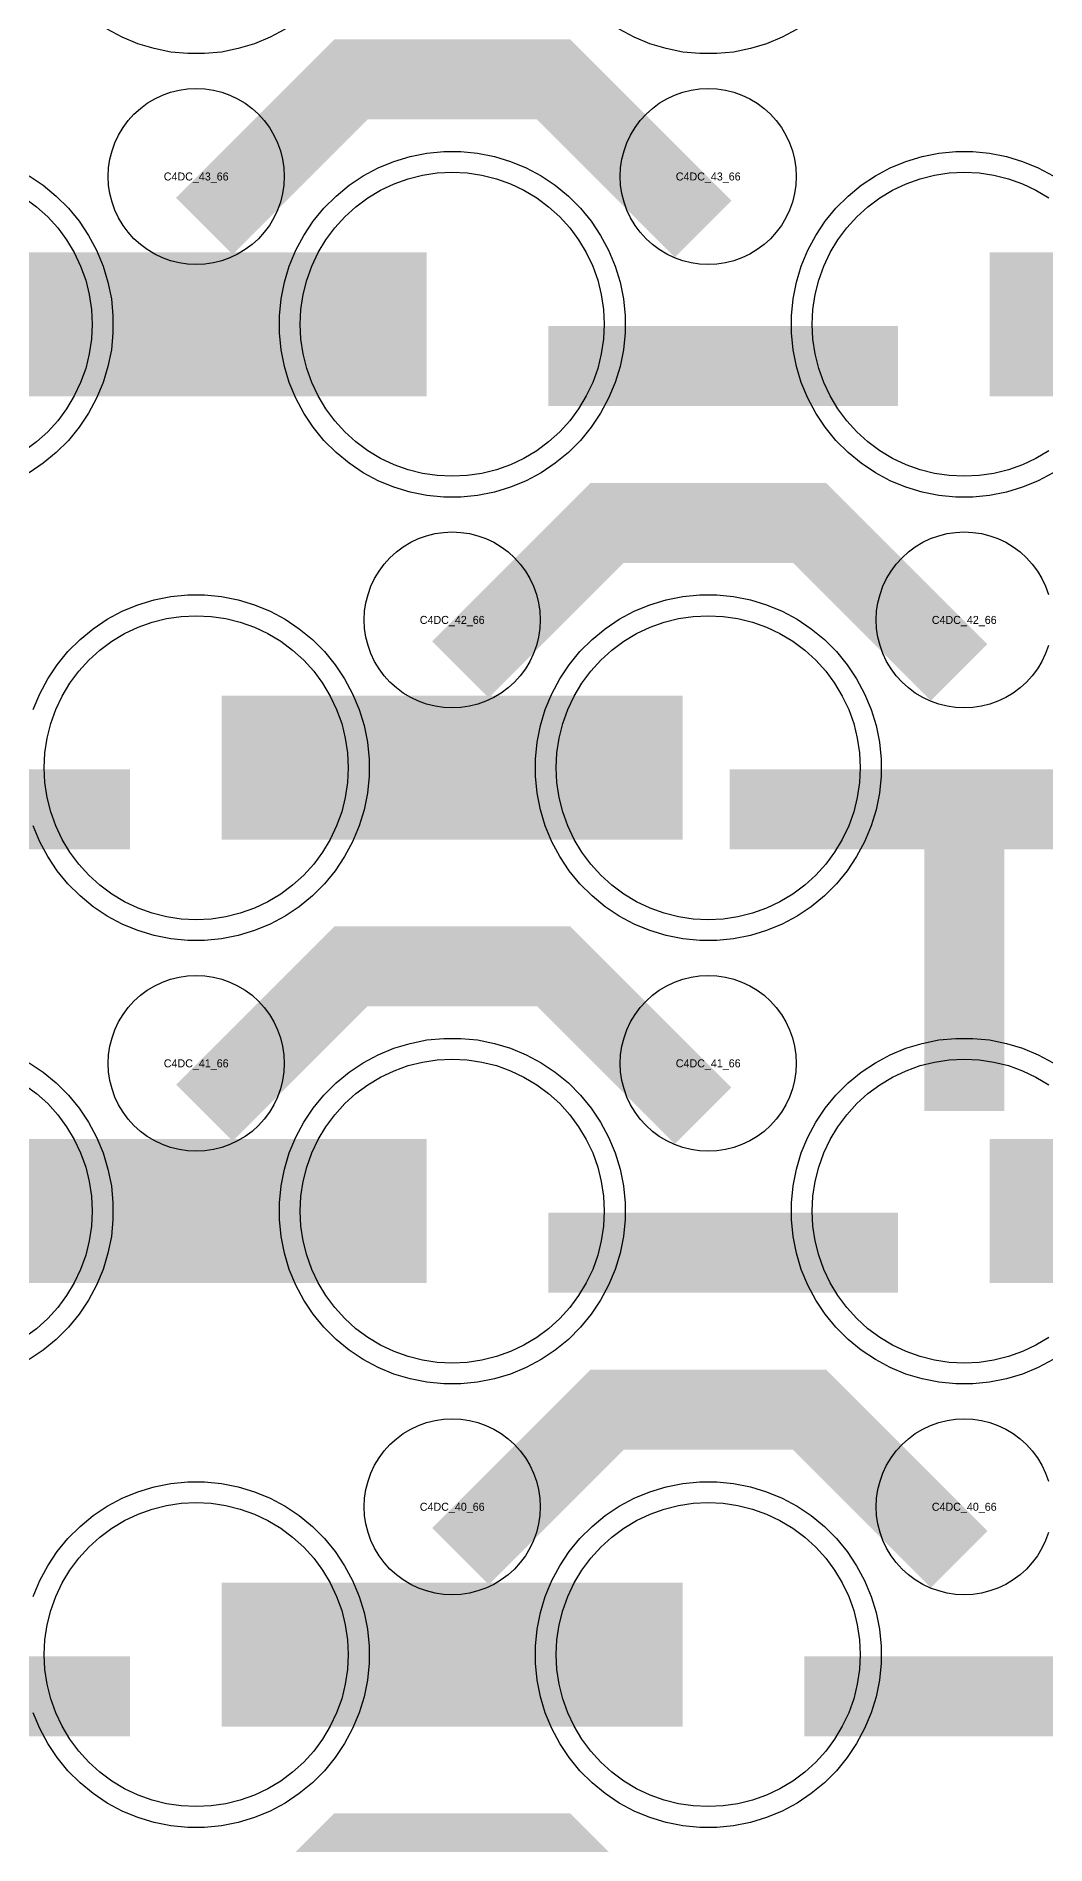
# Model space of a CAD drawing. Extents: x -11880 to 11880, y -14992 to 14992.
# Drawn here: x 9070 to 9386, y -9356 to -8791 of the extents above; entities that cross this region are included whole.
import ezdxf
from ezdxf.enums import TextEntityAlignment as Align

# ---------------------------------------------------------------- set-up
doc = ezdxf.new("R2010")
doc.units = 0
doc.header["$MEASUREMENT"] = 0
for name, color, linetype in [('GDS_775_DT_237', 138, 'CONTINUOUS'), ('RDL1_FS', 34, 'CONTINUOUS'), ('RDL_BS', 160, 'CONTINUOUS')]:
    doc.layers.add(name, color=color, linetype=linetype)

msp = doc.modelspace()

# ---------------------------------------------------------------- linework, layer by layer
at = {"layer": 'RDL1_FS'}
for points in [[(9200, -8928.819), (9195.343, -8928.59), (9190.732, -8927.906), (9186.209, -8926.774), (9181.819, -8925.202), (9177.605, -8923.21), (9173.605, -8920.812), (9169.86, -8918.034), (9166.406, -8914.904), (9163.276, -8911.45), (9160.498, -8907.705), (9158.1, -8903.705), (9156.108, -8899.491), (9154.536, -8895.101), (9153.404, -8890.578), (9152.72, -8885.967), (9152.491, -8881.31), (9152.72, -8876.653), (9153.404, -8872.042), (9154.536, -8867.519), (9156.108, -8863.129), (9158.1, -8858.915), (9160.498, -8854.915), (9163.276, -8851.17), (9166.406, -8847.716), (9169.86, -8844.586), (9173.605, -8841.808), (9177.605, -8839.41), (9181.819, -8837.418), (9186.209, -8835.846), (9190.732, -8834.714), (9195.343, -8834.03), (9200, -8833.801), (9204.657, -8834.03), (9209.268, -8834.714), (9213.791, -8835.846), (9218.181, -8837.418), (9222.395, -8839.41), (9226.395, -8841.808), (9230.14, -8844.586), (9233.594, -8847.716), (9236.724, -8851.17), (9239.502, -8854.915), (9241.9, -8858.915), (9243.892, -8863.129), (9245.464, -8867.519), (9246.596, -8872.042), (9247.28, -8876.653), (9247.509, -8881.31), (9247.28, -8885.967), (9246.596, -8890.578), (9245.464, -8895.101), (9243.892, -8899.491), (9241.9, -8903.705), (9239.502, -8907.705), (9236.724, -8911.45), (9233.594, -8914.904), (9230.14, -8918.034), (9226.395, -8920.812), (9222.395, -8923.21), (9218.181, -8925.202), (9213.791, -8926.774), (9209.268, -8927.906), (9204.657, -8928.59)], [(9120, -9344.509), (9115.343, -9344.28), (9110.732, -9343.596), (9106.209, -9342.464), (9101.819, -9340.892), (9097.605, -9338.9), (9093.605, -9336.502), (9089.86, -9333.724), (9086.406, -9330.594), (9083.276, -9327.14), (9080.498, -9323.395), (9078.1, -9319.395), (9076.108, -9315.181), (9074.536, -9310.791), (9073.404, -9306.268), (9072.72, -9301.657), (9072.491, -9297), (9072.72, -9292.343), (9073.404, -9287.732), (9074.536, -9283.209), (9076.108, -9278.819), (9078.1, -9274.605), (9080.498, -9270.605), (9083.276, -9266.86), (9086.406, -9263.406), (9089.86, -9260.276), (9093.605, -9257.498), (9097.605, -9255.1), (9101.819, -9253.108), (9106.209, -9251.536), (9110.732, -9250.404), (9115.343, -9249.72), (9120, -9249.491), (9124.657, -9249.72), (9129.268, -9250.404), (9133.791, -9251.536), (9138.181, -9253.108), (9142.395, -9255.1), (9146.395, -9257.498), (9150.14, -9260.276), (9153.594, -9263.406), (9156.724, -9266.86), (9159.502, -9270.605), (9161.9, -9274.605), (9163.892, -9278.819), (9165.464, -9283.209), (9166.596, -9287.732), (9167.28, -9292.343), (9167.509, -9297), (9167.28, -9301.657), (9166.596, -9306.268), (9165.464, -9310.791), (9163.892, -9315.181), (9161.9, -9319.395), (9159.502, -9323.395), (9156.724, -9327.14), (9153.594, -9330.594), (9150.14, -9333.724), (9146.395, -9336.502), (9142.395, -9338.9), (9138.181, -9340.892), (9133.791, -9342.464), (9129.268, -9343.596), (9124.657, -9344.28)], [(9280, -9344.509), (9275.343, -9344.28), (9270.732, -9343.596), (9266.209, -9342.464), (9261.819, -9340.892), (9257.605, -9338.9), (9253.605, -9336.502), (9249.86, -9333.724), (9246.406, -9330.594), (9243.276, -9327.14), (9240.498, -9323.395), (9238.1, -9319.395), (9236.108, -9315.181), (9234.536, -9310.791), (9233.404, -9306.268), (9232.72, -9301.657), (9232.491, -9297), (9232.72, -9292.343), (9233.404, -9287.732), (9234.536, -9283.209), (9236.108, -9278.819), (9238.1, -9274.605), (9240.498, -9270.605), (9243.276, -9266.86), (9246.406, -9263.406), (9249.86, -9260.276), (9253.605, -9257.498), (9257.605, -9255.1), (9261.819, -9253.108), (9266.209, -9251.536), (9270.732, -9250.404), (9275.343, -9249.72), (9280, -9249.491), (9284.657, -9249.72), (9289.268, -9250.404), (9293.791, -9251.536), (9298.181, -9253.108), (9302.395, -9255.1), (9306.395, -9257.498), (9310.14, -9260.276), (9313.594, -9263.406), (9316.724, -9266.86), (9319.502, -9270.605), (9321.9, -9274.605), (9323.892, -9278.819), (9325.464, -9283.209), (9326.596, -9287.732), (9327.28, -9292.343), (9327.509, -9297), (9327.28, -9301.657), (9326.596, -9306.268), (9325.464, -9310.791), (9323.892, -9315.181), (9321.9, -9319.395), (9319.502, -9323.395), (9316.724, -9327.14), (9313.594, -9330.594), (9310.14, -9333.724), (9306.395, -9336.502), (9302.395, -9338.9), (9298.181, -9340.892), (9293.791, -9342.464), (9289.268, -9343.596), (9284.657, -9344.28)]]:
    msp.add_lwpolyline(points, close=True, dxfattribs=at)
for points in [[(9386.395, -8920.812), (9382.395, -8923.21), (9378.181, -8925.202), (9373.791, -8926.774), (9369.268, -8927.906), (9364.657, -8928.59), (9360, -8928.819), (9355.343, -8928.59), (9350.732, -8927.906), (9346.209, -8926.774), (9341.819, -8925.202), (9337.605, -8923.21), (9333.605, -8920.812), (9329.86, -8918.034), (9326.406, -8914.904), (9323.276, -8911.45), (9320.498, -8907.705), (9318.1, -8903.705), (9316.108, -8899.491), (9314.536, -8895.101), (9313.404, -8890.578), (9312.72, -8885.967), (9312.491, -8881.31), (9312.72, -8876.653), (9313.404, -8872.042), (9314.536, -8867.519), (9316.108, -8863.129), (9318.1, -8858.915), (9320.498, -8854.915), (9323.276, -8851.17), (9326.406, -8847.716), (9329.86, -8844.586), (9333.605, -8841.808), (9337.605, -8839.41), (9341.819, -8837.418), (9346.209, -8835.846), (9350.732, -8834.714), (9355.343, -8834.03), (9360, -8833.801), (9364.657, -8834.03), (9369.268, -8834.714), (9373.791, -8835.846), (9378.181, -8837.418), (9382.395, -8839.41), (9386.395, -8841.808)], [(9066.395, -8841.808), (9070.14, -8844.586), (9073.594, -8847.716), (9076.724, -8851.17), (9079.502, -8854.915), (9081.9, -8858.915), (9083.892, -8863.129), (9085.464, -8867.519), (9086.596, -8872.042), (9087.28, -8876.653), (9087.509, -8881.31), (9087.28, -8885.967), (9086.596, -8890.578), (9085.464, -8895.101), (9083.892, -8899.491), (9081.9, -8903.705), (9079.502, -8907.705), (9076.724, -8911.45), (9073.594, -8914.904), (9070.14, -8918.034), (9066.395, -8920.812)]]:
    msp.add_lwpolyline(points, dxfattribs=at)
for points in [[(9048.002, -8881.31, 45, 45, 0), (9120.002, -8881.31, 45, 45, 0)], [(9120.002, -8881.31, 45, 45, 0), (9192.002, -8881.31, 45, 45, 0)], [(9368.002, -8881.31, 45, 45, 0), (9440.002, -8881.31, 45, 45, 0)], [(9128.002, -9297, 45, 45, 0), (9200.002, -9297, 45, 45, 0)], [(9200.002, -9297, 45, 45, 0), (9272.002, -9297, 45, 45, 0)]]:
    msp.add_lwpolyline(points, format="xyseb", dxfattribs=at)
at = {"layer": 'RDL1_FS', "color": 241, "true_color": 0xf7abae}
for points in [[(9120, -9067.384), (9115.343, -9067.155), (9110.732, -9066.471), (9106.209, -9065.339), (9101.819, -9063.767), (9097.605, -9061.775), (9093.605, -9059.377), (9089.86, -9056.599), (9086.406, -9053.469), (9083.276, -9050.015), (9080.498, -9046.27), (9078.1, -9042.27), (9076.108, -9038.056), (9074.536, -9033.666), (9073.404, -9029.143), (9072.72, -9024.532), (9072.491, -9019.875), (9072.72, -9015.218), (9073.404, -9010.607), (9074.536, -9006.084), (9076.108, -9001.694), (9078.1, -8997.48), (9080.498, -8993.48), (9083.276, -8989.735), (9086.406, -8986.281), (9089.86, -8983.151), (9093.605, -8980.373), (9097.605, -8977.975), (9101.819, -8975.983), (9106.209, -8974.411), (9110.732, -8973.279), (9115.343, -8972.595), (9120, -8972.366), (9124.657, -8972.595), (9129.268, -8973.279), (9133.791, -8974.411), (9138.181, -8975.983), (9142.395, -8977.975), (9146.395, -8980.373), (9150.14, -8983.151), (9153.594, -8986.281), (9156.724, -8989.735), (9159.502, -8993.48), (9161.9, -8997.48), (9163.892, -9001.694), (9165.464, -9006.084), (9166.596, -9010.607), (9167.28, -9015.218), (9167.509, -9019.875), (9167.28, -9024.532), (9166.596, -9029.143), (9165.464, -9033.666), (9163.892, -9038.056), (9161.9, -9042.27), (9159.502, -9046.27), (9156.724, -9050.015), (9153.594, -9053.469), (9150.14, -9056.599), (9146.395, -9059.377), (9142.395, -9061.775), (9138.181, -9063.767), (9133.791, -9065.339), (9129.268, -9066.471), (9124.657, -9067.155)], [(9280, -9067.384), (9275.343, -9067.155), (9270.732, -9066.471), (9266.209, -9065.339), (9261.819, -9063.767), (9257.605, -9061.775), (9253.605, -9059.377), (9249.86, -9056.599), (9246.406, -9053.469), (9243.276, -9050.015), (9240.498, -9046.27), (9238.1, -9042.27), (9236.108, -9038.056), (9234.536, -9033.666), (9233.404, -9029.143), (9232.72, -9024.532), (9232.491, -9019.875), (9232.72, -9015.218), (9233.404, -9010.607), (9234.536, -9006.084), (9236.108, -9001.694), (9238.1, -8997.48), (9240.498, -8993.48), (9243.276, -8989.735), (9246.406, -8986.281), (9249.86, -8983.151), (9253.605, -8980.373), (9257.605, -8977.975), (9261.819, -8975.983), (9266.209, -8974.411), (9270.732, -8973.279), (9275.343, -8972.595), (9280, -8972.366), (9284.657, -8972.595), (9289.268, -8973.279), (9293.791, -8974.411), (9298.181, -8975.983), (9302.395, -8977.975), (9306.395, -8980.373), (9310.14, -8983.151), (9313.594, -8986.281), (9316.724, -8989.735), (9319.502, -8993.48), (9321.9, -8997.48), (9323.892, -9001.694), (9325.464, -9006.084), (9326.596, -9010.607), (9327.28, -9015.218), (9327.509, -9019.875), (9327.28, -9024.532), (9326.596, -9029.143), (9325.464, -9033.666), (9323.892, -9038.056), (9321.9, -9042.27), (9319.502, -9046.27), (9316.724, -9050.015), (9313.594, -9053.469), (9310.14, -9056.599), (9306.395, -9059.377), (9302.395, -9061.775), (9298.181, -9063.767), (9293.791, -9065.339), (9289.268, -9066.471), (9284.657, -9067.155)], [(9200, -9205.944), (9195.343, -9205.715), (9190.732, -9205.031), (9186.209, -9203.899), (9181.819, -9202.327), (9177.605, -9200.335), (9173.605, -9197.937), (9169.86, -9195.159), (9166.406, -9192.029), (9163.276, -9188.575), (9160.498, -9184.83), (9158.1, -9180.83), (9156.108, -9176.616), (9154.536, -9172.226), (9153.404, -9167.703), (9152.72, -9163.092), (9152.491, -9158.435), (9152.72, -9153.778), (9153.404, -9149.167), (9154.536, -9144.644), (9156.108, -9140.254), (9158.1, -9136.04), (9160.498, -9132.04), (9163.276, -9128.295), (9166.406, -9124.841), (9169.86, -9121.711), (9173.605, -9118.933), (9177.605, -9116.535), (9181.819, -9114.543), (9186.209, -9112.971), (9190.732, -9111.839), (9195.343, -9111.155), (9200, -9110.926), (9204.657, -9111.155), (9209.268, -9111.839), (9213.791, -9112.971), (9218.181, -9114.543), (9222.395, -9116.535), (9226.395, -9118.933), (9230.14, -9121.711), (9233.594, -9124.841), (9236.724, -9128.295), (9239.502, -9132.04), (9241.9, -9136.04), (9243.892, -9140.254), (9245.464, -9144.644), (9246.596, -9149.167), (9247.28, -9153.778), (9247.509, -9158.435), (9247.28, -9163.092), (9246.596, -9167.703), (9245.464, -9172.226), (9243.892, -9176.616), (9241.9, -9180.83), (9239.502, -9184.83), (9236.724, -9188.575), (9233.594, -9192.029), (9230.14, -9195.159), (9226.395, -9197.937), (9222.395, -9200.335), (9218.181, -9202.327), (9213.791, -9203.899), (9209.268, -9205.031), (9204.657, -9205.715)]]:
    msp.add_lwpolyline(points, close=True, dxfattribs=at)
for points in [[(9128.002, -9019.875, 45, 45, 0), (9200.002, -9019.875, 45, 45, 0)], [(9200.002, -9019.875, 45, 45, 0), (9272.002, -9019.875, 45, 45, 0)], [(9048.002, -9158.435, 45, 45, 0), (9120.002, -9158.435, 45, 45, 0)], [(9120.002, -9158.435, 45, 45, 0), (9192.002, -9158.435, 45, 45, 0)], [(9368.002, -9158.435, 45, 45, 0), (9440.002, -9158.435, 45, 45, 0)]]:
    msp.add_lwpolyline(points, format="xyseb", dxfattribs=at)
for points in [[(9386.395, -9197.937), (9382.395, -9200.335), (9378.181, -9202.327), (9373.791, -9203.899), (9369.268, -9205.031), (9364.657, -9205.715), (9360, -9205.944), (9355.343, -9205.715), (9350.732, -9205.031), (9346.209, -9203.899), (9341.819, -9202.327), (9337.605, -9200.335), (9333.605, -9197.937), (9329.86, -9195.159), (9326.406, -9192.029), (9323.276, -9188.575), (9320.498, -9184.83), (9318.1, -9180.83), (9316.108, -9176.616), (9314.536, -9172.226), (9313.404, -9167.703), (9312.72, -9163.092), (9312.491, -9158.435), (9312.72, -9153.778), (9313.404, -9149.167), (9314.536, -9144.644), (9316.108, -9140.254), (9318.1, -9136.04), (9320.498, -9132.04), (9323.276, -9128.295), (9326.406, -9124.841), (9329.86, -9121.711), (9333.605, -9118.933), (9337.605, -9116.535), (9341.819, -9114.543), (9346.209, -9112.971), (9350.732, -9111.839), (9355.343, -9111.155), (9360, -9110.926), (9364.657, -9111.155), (9369.268, -9111.839), (9373.791, -9112.971), (9378.181, -9114.543), (9382.395, -9116.535), (9386.395, -9118.933)], [(9066.395, -9118.933), (9070.14, -9121.711), (9073.594, -9124.841), (9076.724, -9128.295), (9079.502, -9132.04), (9081.9, -9136.04), (9083.892, -9140.254), (9085.464, -9144.644), (9086.596, -9149.167), (9087.28, -9153.778), (9087.509, -9158.435), (9087.28, -9163.092), (9086.596, -9167.703), (9085.464, -9172.226), (9083.892, -9176.616), (9081.9, -9180.83), (9079.502, -9184.83), (9076.724, -9188.575), (9073.594, -9192.029), (9070.14, -9195.159), (9066.395, -9197.937)]]:
    msp.add_lwpolyline(points, dxfattribs=at)
at = {"layer": 'RDL_BS'}
for points in [[(9147.777, -8789.128), (9143.115, -8791.62), (9138.205, -8793.651), (9133.165, -8795.182), (9127.938, -8796.228), (9122.644, -8796.745), (9117.356, -8796.745), (9112.062, -8796.228), (9106.835, -8795.182), (9101.795, -8793.651), (9096.885, -8791.62), (9092.223, -8789.128)], [(9307.777, -8789.128), (9303.115, -8791.62), (9298.205, -8793.651), (9293.165, -8795.182), (9287.938, -8796.228), (9282.644, -8796.745), (9277.356, -8796.745), (9272.062, -8796.228), (9266.835, -8795.182), (9261.795, -8793.651), (9256.885, -8791.62), (9252.223, -8789.128)], [(9387.777, -8927.693), (9383.115, -8930.185), (9378.205, -8932.216), (9373.165, -8933.747), (9367.938, -8934.793), (9362.644, -8935.31), (9357.356, -8935.31), (9352.062, -8934.793), (9346.835, -8933.747), (9341.795, -8932.216), (9336.885, -8930.185), (9332.223, -8927.693), (9327.809, -8924.746), (9323.708, -8921.384), (9319.926, -8917.602), (9316.564, -8913.501), (9313.617, -8909.087), (9311.125, -8904.425), (9309.094, -8899.515), (9307.563, -8894.475), (9306.517, -8889.248), (9306, -8883.954), (9306, -8878.666), (9306.517, -8873.372), (9307.563, -8868.145), (9309.094, -8863.105), (9311.125, -8858.195), (9313.617, -8853.533), (9316.564, -8849.119), (9319.926, -8845.018), (9323.708, -8841.236), (9327.809, -8837.874), (9332.223, -8834.927), (9336.885, -8832.435), (9341.795, -8830.404), (9346.835, -8828.873), (9352.062, -8827.827), (9357.356, -8827.31), (9362.644, -8827.31), (9367.938, -8827.827), (9373.165, -8828.873), (9378.205, -8830.404), (9383.115, -8832.435), (9387.777, -8834.927)], [(9067.777, -8834.927), (9072.191, -8837.874), (9076.292, -8841.236), (9080.074, -8845.018), (9083.436, -8849.119), (9086.383, -8853.533), (9088.875, -8858.195), (9090.906, -8863.105), (9092.437, -8868.145), (9093.483, -8873.372), (9094, -8878.666), (9094, -8883.954), (9093.483, -8889.248), (9092.437, -8894.475), (9090.906, -8899.515), (9088.875, -8904.425), (9086.383, -8909.087), (9083.436, -8913.501), (9080.074, -8917.602), (9076.292, -8921.384), (9072.191, -8924.746), (9067.777, -8927.693)], [(9386.309, -8981.671), (9385.402, -8984.206), (9384.25, -8986.643), (9382.857, -8988.967), (9381.254, -8991.13), (9379.442, -8993.129), (9377.443, -8994.941), (9375.28, -8996.544), (9372.956, -8997.937), (9370.519, -8999.089), (9367.984, -8999.996), (9365.365, -9000.653), (9362.693, -9001.049), (9360, -9001.181), (9357.307, -9001.049), (9354.635, -9000.653), (9352.016, -8999.996), (9349.481, -8999.089), (9347.044, -8997.937), (9344.72, -8996.544), (9342.557, -8994.941), (9340.558, -8993.129), (9338.746, -8991.13), (9337.143, -8988.967), (9335.75, -8986.643), (9334.598, -8984.206), (9333.691, -8981.671), (9333.034, -8979.052), (9332.638, -8976.38), (9332.506, -8973.687), (9332.638, -8970.994), (9333.034, -8968.322), (9333.691, -8965.703), (9334.598, -8963.168), (9335.75, -8960.731), (9337.143, -8958.407), (9338.746, -8956.244), (9340.558, -8954.245), (9342.557, -8952.433), (9344.72, -8950.83), (9347.044, -8949.437), (9349.481, -8948.285), (9352.016, -8947.378), (9354.635, -8946.721), (9357.307, -8946.325), (9360, -8946.193), (9362.693, -8946.325), (9365.365, -8946.721), (9367.984, -8947.378), (9370.519, -8948.285), (9372.956, -8949.437), (9375.28, -8950.83), (9377.443, -8952.433), (9379.442, -8954.245), (9381.254, -8956.244), (9382.857, -8958.407), (9384.25, -8960.731), (9385.402, -8963.168), (9386.309, -8965.703)], [(9386.309, -9258.796), (9385.402, -9261.331), (9384.25, -9263.768), (9382.857, -9266.092), (9381.254, -9268.255), (9379.442, -9270.254), (9377.443, -9272.066), (9375.28, -9273.669), (9372.956, -9275.062), (9370.519, -9276.214), (9367.984, -9277.121), (9365.365, -9277.778), (9362.693, -9278.174), (9360, -9278.306), (9357.307, -9278.174), (9354.635, -9277.778), (9352.016, -9277.121), (9349.481, -9276.214), (9347.044, -9275.062), (9344.72, -9273.669), (9342.557, -9272.066), (9340.558, -9270.254), (9338.746, -9268.255), (9337.143, -9266.092), (9335.75, -9263.768), (9334.598, -9261.331), (9333.691, -9258.796), (9333.034, -9256.177), (9332.638, -9253.505), (9332.506, -9250.812), (9332.638, -9248.119), (9333.034, -9245.447), (9333.691, -9242.828), (9334.598, -9240.293), (9335.75, -9237.856), (9337.143, -9235.532), (9338.746, -9233.369), (9340.558, -9231.37), (9342.557, -9229.558), (9344.72, -9227.955), (9347.044, -9226.562), (9349.481, -9225.41), (9352.016, -9224.503), (9354.635, -9223.846), (9357.307, -9223.45), (9360, -9223.318), (9362.693, -9223.45), (9365.365, -9223.846), (9367.984, -9224.503), (9370.519, -9225.41), (9372.956, -9226.562), (9375.28, -9227.955), (9377.443, -9229.558), (9379.442, -9231.37), (9381.254, -9233.369), (9382.857, -9235.532), (9384.25, -9237.856), (9385.402, -9240.293), (9386.309, -9242.828)], [(9069.094, -9278.795), (9071.125, -9273.885), (9073.617, -9269.223), (9076.564, -9264.809), (9079.926, -9260.708), (9083.708, -9256.926), (9087.809, -9253.564), (9092.223, -9250.617), (9096.885, -9248.125), (9101.795, -9246.094), (9106.835, -9244.563), (9112.062, -9243.517), (9117.356, -9243), (9122.644, -9243), (9127.938, -9243.517), (9133.165, -9244.563), (9138.205, -9246.094), (9143.115, -9248.125), (9147.777, -9250.617), (9152.191, -9253.564), (9156.292, -9256.926), (9160.074, -9260.708), (9163.436, -9264.809), (9166.383, -9269.223), (9168.875, -9273.885), (9170.906, -9278.795), (9172.437, -9283.835), (9173.483, -9289.062), (9174, -9294.356), (9174, -9299.644), (9173.483, -9304.938), (9172.437, -9310.165), (9170.906, -9315.205), (9168.875, -9320.115), (9166.383, -9324.777), (9163.436, -9329.191), (9160.074, -9333.292), (9156.292, -9337.074), (9152.191, -9340.436), (9147.777, -9343.383), (9143.115, -9345.875), (9138.205, -9347.906), (9133.165, -9349.437), (9127.938, -9350.483), (9122.644, -9351), (9117.356, -9351), (9112.062, -9350.483), (9106.835, -9349.437), (9101.795, -9347.906), (9096.885, -9345.875), (9092.223, -9343.383), (9087.809, -9340.436), (9083.708, -9337.074), (9079.926, -9333.292), (9076.564, -9329.191), (9073.617, -9324.777), (9071.125, -9320.115), (9069.094, -9315.205)]]:
    msp.add_lwpolyline(points, dxfattribs=at)
for points in [[(9122.562, -8850.624, 25, 25, 0), (9168.377, -8804.809, 25, 25, 0), (9201.93, -8804.809, 25, 25, 0)], [(9278.401, -8851.523, 25, 25, 0), (9231.687, -8804.809, 25, 25, 0), (9201.929, -8804.809, 25, 25, 0)], [(9230.016, -8894.323, 25, 25, 0), (9339.281, -8894.323, 25, 25, 0)], [(9202.562, -8989.189, 25, 25, 0), (9248.377, -8943.374, 25, 25, 0), (9281.93, -8943.374, 25, 25, 0)], [(9358.401, -8990.088, 25, 25, 0), (9311.687, -8943.374, 25, 25, 0), (9281.929, -8943.374, 25, 25, 0)], [(9122.562, -9127.749, 25, 25, 0), (9168.377, -9081.934, 25, 25, 0), (9201.93, -9081.934, 25, 25, 0)], [(9278.401, -9128.648, 25, 25, 0), (9231.687, -9081.934, 25, 25, 0), (9201.929, -9081.934, 25, 25, 0)], [(9202.562, -9266.314, 25, 25, 0), (9248.377, -9220.499, 25, 25, 0), (9281.93, -9220.499, 25, 25, 0)], [(9358.401, -9267.213, 25, 25, 0), (9311.687, -9220.499, 25, 25, 0), (9281.929, -9220.499, 25, 25, 0)], [(8990.016, -9310.013, 25, 25, 0), (9099.281, -9310.013, 25, 25, 0)], [(9310.016, -9310.013, 25, 25, 0), (9419.281, -9310.013, 25, 25, 0)], [(9122.562, -9404.879, 25, 25, 0), (9168.377, -9359.064, 25, 25, 0), (9201.93, -9359.064, 25, 25, 0)], [(9278.401, -9405.778, 25, 25, 0), (9231.687, -9359.064, 25, 25, 0), (9201.929, -9359.064, 25, 25, 0)]]:
    msp.add_lwpolyline(points, format="xyseb", dxfattribs=at)
for points in [[(9120, -8862.616), (9117.307, -8862.484), (9114.635, -8862.088), (9112.016, -8861.431), (9109.481, -8860.524), (9107.044, -8859.372), (9104.72, -8857.979), (9102.557, -8856.376), (9100.558, -8854.564), (9098.746, -8852.565), (9097.143, -8850.402), (9095.75, -8848.078), (9094.598, -8845.641), (9093.691, -8843.106), (9093.034, -8840.487), (9092.638, -8837.815), (9092.506, -8835.122), (9092.638, -8832.429), (9093.034, -8829.757), (9093.691, -8827.138), (9094.598, -8824.603), (9095.75, -8822.166), (9097.143, -8819.842), (9098.746, -8817.679), (9100.558, -8815.68), (9102.557, -8813.868), (9104.72, -8812.265), (9107.044, -8810.872), (9109.481, -8809.72), (9112.016, -8808.813), (9114.635, -8808.156), (9117.307, -8807.76), (9120, -8807.628), (9122.693, -8807.76), (9125.365, -8808.156), (9127.984, -8808.813), (9130.519, -8809.72), (9132.956, -8810.872), (9135.28, -8812.265), (9137.443, -8813.868), (9139.442, -8815.68), (9141.254, -8817.679), (9142.857, -8819.842), (9144.25, -8822.166), (9145.402, -8824.603), (9146.309, -8827.138), (9146.966, -8829.757), (9147.362, -8832.429), (9147.494, -8835.122), (9147.362, -8837.815), (9146.966, -8840.487), (9146.309, -8843.106), (9145.402, -8845.641), (9144.25, -8848.078), (9142.857, -8850.402), (9141.254, -8852.565), (9139.442, -8854.564), (9137.443, -8856.376), (9135.28, -8857.979), (9132.956, -8859.372), (9130.519, -8860.524), (9127.984, -8861.431), (9125.365, -8862.088), (9122.693, -8862.484)], [(9280, -8862.616), (9277.307, -8862.484), (9274.635, -8862.088), (9272.016, -8861.431), (9269.481, -8860.524), (9267.044, -8859.372), (9264.72, -8857.979), (9262.557, -8856.376), (9260.558, -8854.564), (9258.746, -8852.565), (9257.143, -8850.402), (9255.75, -8848.078), (9254.598, -8845.641), (9253.691, -8843.106), (9253.034, -8840.487), (9252.638, -8837.815), (9252.506, -8835.122), (9252.638, -8832.429), (9253.034, -8829.757), (9253.691, -8827.138), (9254.598, -8824.603), (9255.75, -8822.166), (9257.143, -8819.842), (9258.746, -8817.679), (9260.558, -8815.68), (9262.557, -8813.868), (9264.72, -8812.265), (9267.044, -8810.872), (9269.481, -8809.72), (9272.016, -8808.813), (9274.635, -8808.156), (9277.307, -8807.76), (9280, -8807.628), (9282.693, -8807.76), (9285.365, -8808.156), (9287.984, -8808.813), (9290.519, -8809.72), (9292.956, -8810.872), (9295.28, -8812.265), (9297.443, -8813.868), (9299.442, -8815.68), (9301.254, -8817.679), (9302.857, -8819.842), (9304.25, -8822.166), (9305.402, -8824.603), (9306.309, -8827.138), (9306.966, -8829.757), (9307.362, -8832.429), (9307.494, -8835.122), (9307.362, -8837.815), (9306.966, -8840.487), (9306.309, -8843.106), (9305.402, -8845.641), (9304.25, -8848.078), (9302.857, -8850.402), (9301.254, -8852.565), (9299.442, -8854.564), (9297.443, -8856.376), (9295.28, -8857.979), (9292.956, -8859.372), (9290.519, -8860.524), (9287.984, -8861.431), (9285.365, -8862.088), (9282.693, -8862.484)], [(9197.356, -8935.31), (9192.062, -8934.793), (9186.835, -8933.747), (9181.795, -8932.216), (9176.885, -8930.185), (9172.223, -8927.693), (9167.809, -8924.746), (9163.708, -8921.384), (9159.926, -8917.602), (9156.564, -8913.501), (9153.617, -8909.087), (9151.125, -8904.425), (9149.094, -8899.515), (9147.563, -8894.475), (9146.517, -8889.248), (9146, -8883.954), (9146, -8878.666), (9146.517, -8873.372), (9147.563, -8868.145), (9149.094, -8863.105), (9151.125, -8858.195), (9153.617, -8853.533), (9156.564, -8849.119), (9159.926, -8845.018), (9163.708, -8841.236), (9167.809, -8837.874), (9172.223, -8834.927), (9176.885, -8832.435), (9181.795, -8830.404), (9186.835, -8828.873), (9192.062, -8827.827), (9197.356, -8827.31), (9202.644, -8827.31), (9207.938, -8827.827), (9213.165, -8828.873), (9218.205, -8830.404), (9223.115, -8832.435), (9227.777, -8834.927), (9232.191, -8837.874), (9236.292, -8841.236), (9240.074, -8845.018), (9243.436, -8849.119), (9246.383, -8853.533), (9248.875, -8858.195), (9250.906, -8863.105), (9252.437, -8868.145), (9253.483, -8873.372), (9254, -8878.666), (9254, -8883.954), (9253.483, -8889.248), (9252.437, -8894.475), (9250.906, -8899.515), (9248.875, -8904.425), (9246.383, -8909.087), (9243.436, -8913.501), (9240.074, -8917.602), (9236.292, -8921.384), (9232.191, -8924.746), (9227.777, -8927.693), (9223.115, -8930.185), (9218.205, -8932.216), (9213.165, -8933.747), (9207.938, -8934.793), (9202.644, -8935.31)], [(9200, -9001.181), (9197.307, -9001.049), (9194.635, -9000.653), (9192.016, -8999.996), (9189.481, -8999.089), (9187.044, -8997.937), (9184.72, -8996.544), (9182.557, -8994.941), (9180.558, -8993.129), (9178.746, -8991.13), (9177.143, -8988.967), (9175.75, -8986.643), (9174.598, -8984.206), (9173.691, -8981.671), (9173.034, -8979.052), (9172.638, -8976.38), (9172.506, -8973.687), (9172.638, -8970.994), (9173.034, -8968.322), (9173.691, -8965.703), (9174.598, -8963.168), (9175.75, -8960.731), (9177.143, -8958.407), (9178.746, -8956.244), (9180.558, -8954.245), (9182.557, -8952.433), (9184.72, -8950.83), (9187.044, -8949.437), (9189.481, -8948.285), (9192.016, -8947.378), (9194.635, -8946.721), (9197.307, -8946.325), (9200, -8946.193), (9202.693, -8946.325), (9205.365, -8946.721), (9207.984, -8947.378), (9210.519, -8948.285), (9212.956, -8949.437), (9215.28, -8950.83), (9217.443, -8952.433), (9219.442, -8954.245), (9221.254, -8956.244), (9222.857, -8958.407), (9224.25, -8960.731), (9225.402, -8963.168), (9226.309, -8965.703), (9226.966, -8968.322), (9227.362, -8970.994), (9227.494, -8973.687), (9227.362, -8976.38), (9226.966, -8979.052), (9226.309, -8981.671), (9225.402, -8984.206), (9224.25, -8986.643), (9222.857, -8988.967), (9221.254, -8991.13), (9219.442, -8993.129), (9217.443, -8994.941), (9215.28, -8996.544), (9212.956, -8997.937), (9210.519, -8999.089), (9207.984, -8999.996), (9205.365, -9000.653), (9202.693, -9001.049)], [(9120, -9139.741), (9117.307, -9139.609), (9114.635, -9139.213), (9112.016, -9138.556), (9109.481, -9137.649), (9107.044, -9136.497), (9104.72, -9135.104), (9102.557, -9133.501), (9100.558, -9131.689), (9098.746, -9129.69), (9097.143, -9127.527), (9095.75, -9125.203), (9094.598, -9122.766), (9093.691, -9120.231), (9093.034, -9117.612), (9092.638, -9114.94), (9092.506, -9112.247), (9092.638, -9109.554), (9093.034, -9106.882), (9093.691, -9104.263), (9094.598, -9101.728), (9095.75, -9099.291), (9097.143, -9096.967), (9098.746, -9094.804), (9100.558, -9092.805), (9102.557, -9090.993), (9104.72, -9089.39), (9107.044, -9087.997), (9109.481, -9086.845), (9112.016, -9085.938), (9114.635, -9085.281), (9117.307, -9084.885), (9120, -9084.753), (9122.693, -9084.885), (9125.365, -9085.281), (9127.984, -9085.938), (9130.519, -9086.845), (9132.956, -9087.997), (9135.28, -9089.39), (9137.443, -9090.993), (9139.442, -9092.805), (9141.254, -9094.804), (9142.857, -9096.967), (9144.25, -9099.291), (9145.402, -9101.728), (9146.309, -9104.263), (9146.966, -9106.882), (9147.362, -9109.554), (9147.494, -9112.247), (9147.362, -9114.94), (9146.966, -9117.612), (9146.309, -9120.231), (9145.402, -9122.766), (9144.25, -9125.203), (9142.857, -9127.527), (9141.254, -9129.69), (9139.442, -9131.689), (9137.443, -9133.501), (9135.28, -9135.104), (9132.956, -9136.497), (9130.519, -9137.649), (9127.984, -9138.556), (9125.365, -9139.213), (9122.693, -9139.609)], [(9280, -9139.741), (9277.307, -9139.609), (9274.635, -9139.213), (9272.016, -9138.556), (9269.481, -9137.649), (9267.044, -9136.497), (9264.72, -9135.104), (9262.557, -9133.501), (9260.558, -9131.689), (9258.746, -9129.69), (9257.143, -9127.527), (9255.75, -9125.203), (9254.598, -9122.766), (9253.691, -9120.231), (9253.034, -9117.612), (9252.638, -9114.94), (9252.506, -9112.247), (9252.638, -9109.554), (9253.034, -9106.882), (9253.691, -9104.263), (9254.598, -9101.728), (9255.75, -9099.291), (9257.143, -9096.967), (9258.746, -9094.804), (9260.558, -9092.805), (9262.557, -9090.993), (9264.72, -9089.39), (9267.044, -9087.997), (9269.481, -9086.845), (9272.016, -9085.938), (9274.635, -9085.281), (9277.307, -9084.885), (9280, -9084.753), (9282.693, -9084.885), (9285.365, -9085.281), (9287.984, -9085.938), (9290.519, -9086.845), (9292.956, -9087.997), (9295.28, -9089.39), (9297.443, -9090.993), (9299.442, -9092.805), (9301.254, -9094.804), (9302.857, -9096.967), (9304.25, -9099.291), (9305.402, -9101.728), (9306.309, -9104.263), (9306.966, -9106.882), (9307.362, -9109.554), (9307.494, -9112.247), (9307.362, -9114.94), (9306.966, -9117.612), (9306.309, -9120.231), (9305.402, -9122.766), (9304.25, -9125.203), (9302.857, -9127.527), (9301.254, -9129.69), (9299.442, -9131.689), (9297.443, -9133.501), (9295.28, -9135.104), (9292.956, -9136.497), (9290.519, -9137.649), (9287.984, -9138.556), (9285.365, -9139.213), (9282.693, -9139.609)], [(9200, -9278.306), (9197.307, -9278.174), (9194.635, -9277.778), (9192.016, -9277.121), (9189.481, -9276.214), (9187.044, -9275.062), (9184.72, -9273.669), (9182.557, -9272.066), (9180.558, -9270.254), (9178.746, -9268.255), (9177.143, -9266.092), (9175.75, -9263.768), (9174.598, -9261.331), (9173.691, -9258.796), (9173.034, -9256.177), (9172.638, -9253.505), (9172.506, -9250.812), (9172.638, -9248.119), (9173.034, -9245.447), (9173.691, -9242.828), (9174.598, -9240.293), (9175.75, -9237.856), (9177.143, -9235.532), (9178.746, -9233.369), (9180.558, -9231.37), (9182.557, -9229.558), (9184.72, -9227.955), (9187.044, -9226.562), (9189.481, -9225.41), (9192.016, -9224.503), (9194.635, -9223.846), (9197.307, -9223.45), (9200, -9223.318), (9202.693, -9223.45), (9205.365, -9223.846), (9207.984, -9224.503), (9210.519, -9225.41), (9212.956, -9226.562), (9215.28, -9227.955), (9217.443, -9229.558), (9219.442, -9231.37), (9221.254, -9233.369), (9222.857, -9235.532), (9224.25, -9237.856), (9225.402, -9240.293), (9226.309, -9242.828), (9226.966, -9245.447), (9227.362, -9248.119), (9227.494, -9250.812), (9227.362, -9253.505), (9226.966, -9256.177), (9226.309, -9258.796), (9225.402, -9261.331), (9224.25, -9263.768), (9222.857, -9266.092), (9221.254, -9268.255), (9219.442, -9270.254), (9217.443, -9272.066), (9215.28, -9273.669), (9212.956, -9275.062), (9210.519, -9276.214), (9207.984, -9277.121), (9205.365, -9277.778), (9202.693, -9278.174)], [(9277.356, -9351), (9272.062, -9350.483), (9266.835, -9349.437), (9261.795, -9347.906), (9256.885, -9345.875), (9252.223, -9343.383), (9247.809, -9340.436), (9243.708, -9337.074), (9239.926, -9333.292), (9236.564, -9329.191), (9233.617, -9324.777), (9231.125, -9320.115), (9229.094, -9315.205), (9227.563, -9310.165), (9226.517, -9304.938), (9226, -9299.644), (9226, -9294.356), (9226.517, -9289.062), (9227.563, -9283.835), (9229.094, -9278.795), (9231.125, -9273.885), (9233.617, -9269.223), (9236.564, -9264.809), (9239.926, -9260.708), (9243.708, -9256.926), (9247.809, -9253.564), (9252.223, -9250.617), (9256.885, -9248.125), (9261.795, -9246.094), (9266.835, -9244.563), (9272.062, -9243.517), (9277.356, -9243), (9282.644, -9243), (9287.938, -9243.517), (9293.165, -9244.563), (9298.205, -9246.094), (9303.115, -9248.125), (9307.777, -9250.617), (9312.191, -9253.564), (9316.292, -9256.926), (9320.074, -9260.708), (9323.436, -9264.809), (9326.383, -9269.223), (9328.875, -9273.885), (9330.906, -9278.795), (9332.437, -9283.835), (9333.483, -9289.062), (9334, -9294.356), (9334, -9299.644), (9333.483, -9304.938), (9332.437, -9310.165), (9330.906, -9315.205), (9328.875, -9320.115), (9326.383, -9324.777), (9323.436, -9329.191), (9320.074, -9333.292), (9316.292, -9337.074), (9312.191, -9340.436), (9307.777, -9343.383), (9303.115, -9345.875), (9298.205, -9347.906), (9293.165, -9349.437), (9287.938, -9350.483), (9282.644, -9351)]]:
    msp.add_lwpolyline(points, close=True, dxfattribs=at)
at = {"layer": 'RDL_BS', "color": 241, "true_color": 0xf7abae}
for points in [[(9069.094, -9001.67), (9071.125, -8996.76), (9073.617, -8992.098), (9076.564, -8987.684), (9079.926, -8983.583), (9083.708, -8979.801), (9087.809, -8976.439), (9092.223, -8973.492), (9096.885, -8971), (9101.795, -8968.969), (9106.835, -8967.438), (9112.062, -8966.392), (9117.356, -8965.875), (9122.644, -8965.875), (9127.938, -8966.392), (9133.165, -8967.438), (9138.205, -8968.969), (9143.115, -8971), (9147.777, -8973.492), (9152.191, -8976.439), (9156.292, -8979.801), (9160.074, -8983.583), (9163.436, -8987.684), (9166.383, -8992.098), (9168.875, -8996.76), (9170.906, -9001.67), (9172.437, -9006.71), (9173.483, -9011.937), (9174, -9017.231), (9174, -9022.519), (9173.483, -9027.813), (9172.437, -9033.04), (9170.906, -9038.08), (9168.875, -9042.99), (9166.383, -9047.652), (9163.436, -9052.066), (9160.074, -9056.167), (9156.292, -9059.949), (9152.191, -9063.311), (9147.777, -9066.258), (9143.115, -9068.75), (9138.205, -9070.781), (9133.165, -9072.312), (9127.938, -9073.358), (9122.644, -9073.875), (9117.356, -9073.875), (9112.062, -9073.358), (9106.835, -9072.312), (9101.795, -9070.781), (9096.885, -9068.75), (9092.223, -9066.258), (9087.809, -9063.311), (9083.708, -9059.949), (9079.926, -9056.167), (9076.564, -9052.066), (9073.617, -9047.652), (9071.125, -9042.99), (9069.094, -9038.08)], [(9387.777, -9204.818), (9383.115, -9207.31), (9378.205, -9209.341), (9373.165, -9210.872), (9367.938, -9211.918), (9362.644, -9212.435), (9357.356, -9212.435), (9352.062, -9211.918), (9346.835, -9210.872), (9341.795, -9209.341), (9336.885, -9207.31), (9332.223, -9204.818), (9327.809, -9201.871), (9323.708, -9198.509), (9319.926, -9194.727), (9316.564, -9190.626), (9313.617, -9186.212), (9311.125, -9181.55), (9309.094, -9176.64), (9307.563, -9171.6), (9306.517, -9166.373), (9306, -9161.079), (9306, -9155.791), (9306.517, -9150.497), (9307.563, -9145.27), (9309.094, -9140.23), (9311.125, -9135.32), (9313.617, -9130.658), (9316.564, -9126.244), (9319.926, -9122.143), (9323.708, -9118.361), (9327.809, -9114.999), (9332.223, -9112.052), (9336.885, -9109.56), (9341.795, -9107.529), (9346.835, -9105.998), (9352.062, -9104.952), (9357.356, -9104.435), (9362.644, -9104.435), (9367.938, -9104.952), (9373.165, -9105.998), (9378.205, -9107.529), (9383.115, -9109.56), (9387.777, -9112.052)], [(9067.777, -9112.052), (9072.191, -9114.999), (9076.292, -9118.361), (9080.074, -9122.143), (9083.436, -9126.244), (9086.383, -9130.658), (9088.875, -9135.32), (9090.906, -9140.23), (9092.437, -9145.27), (9093.483, -9150.497), (9094, -9155.791), (9094, -9161.079), (9093.483, -9166.373), (9092.437, -9171.6), (9090.906, -9176.64), (9088.875, -9181.55), (9086.383, -9186.212), (9083.436, -9190.626), (9080.074, -9194.727), (9076.292, -9198.509), (9072.191, -9201.871), (9067.777, -9204.818)]]:
    msp.add_lwpolyline(points, dxfattribs=at)
for points in [[(9277.356, -9073.875), (9272.062, -9073.358), (9266.835, -9072.312), (9261.795, -9070.781), (9256.885, -9068.75), (9252.223, -9066.258), (9247.809, -9063.311), (9243.708, -9059.949), (9239.926, -9056.167), (9236.564, -9052.066), (9233.617, -9047.652), (9231.125, -9042.99), (9229.094, -9038.08), (9227.563, -9033.04), (9226.517, -9027.813), (9226, -9022.519), (9226, -9017.231), (9226.517, -9011.937), (9227.563, -9006.71), (9229.094, -9001.67), (9231.125, -8996.76), (9233.617, -8992.098), (9236.564, -8987.684), (9239.926, -8983.583), (9243.708, -8979.801), (9247.809, -8976.439), (9252.223, -8973.492), (9256.885, -8971), (9261.795, -8968.969), (9266.835, -8967.438), (9272.062, -8966.392), (9277.356, -8965.875), (9282.644, -8965.875), (9287.938, -8966.392), (9293.165, -8967.438), (9298.205, -8968.969), (9303.115, -8971), (9307.777, -8973.492), (9312.191, -8976.439), (9316.292, -8979.801), (9320.074, -8983.583), (9323.436, -8987.684), (9326.383, -8992.098), (9328.875, -8996.76), (9330.906, -9001.67), (9332.437, -9006.71), (9333.483, -9011.937), (9334, -9017.231), (9334, -9022.519), (9333.483, -9027.813), (9332.437, -9033.04), (9330.906, -9038.08), (9328.875, -9042.99), (9326.383, -9047.652), (9323.436, -9052.066), (9320.074, -9056.167), (9316.292, -9059.949), (9312.191, -9063.311), (9307.777, -9066.258), (9303.115, -9068.75), (9298.205, -9070.781), (9293.165, -9072.312), (9287.938, -9073.358), (9282.644, -9073.875)], [(9197.356, -9212.435), (9192.062, -9211.918), (9186.835, -9210.872), (9181.795, -9209.341), (9176.885, -9207.31), (9172.223, -9204.818), (9167.809, -9201.871), (9163.708, -9198.509), (9159.926, -9194.727), (9156.564, -9190.626), (9153.617, -9186.212), (9151.125, -9181.55), (9149.094, -9176.64), (9147.563, -9171.6), (9146.517, -9166.373), (9146, -9161.079), (9146, -9155.791), (9146.517, -9150.497), (9147.563, -9145.27), (9149.094, -9140.23), (9151.125, -9135.32), (9153.617, -9130.658), (9156.564, -9126.244), (9159.926, -9122.143), (9163.708, -9118.361), (9167.809, -9114.999), (9172.223, -9112.052), (9176.885, -9109.56), (9181.795, -9107.529), (9186.835, -9105.998), (9192.062, -9104.952), (9197.356, -9104.435), (9202.644, -9104.435), (9207.938, -9104.952), (9213.165, -9105.998), (9218.205, -9107.529), (9223.115, -9109.56), (9227.777, -9112.052), (9232.191, -9114.999), (9236.292, -9118.361), (9240.074, -9122.143), (9243.436, -9126.244), (9246.383, -9130.658), (9248.875, -9135.32), (9250.906, -9140.23), (9252.437, -9145.27), (9253.483, -9150.497), (9254, -9155.791), (9254, -9161.079), (9253.483, -9166.373), (9252.437, -9171.6), (9250.906, -9176.64), (9248.875, -9181.55), (9246.383, -9186.212), (9243.436, -9190.626), (9240.074, -9194.727), (9236.292, -9198.509), (9232.191, -9201.871), (9227.777, -9204.818), (9223.115, -9207.31), (9218.205, -9209.341), (9213.165, -9210.872), (9207.938, -9211.918), (9202.644, -9212.435)]]:
    msp.add_lwpolyline(points, close=True, dxfattribs=at)
for points in [[(9360, -9127.16, 25, 25, 0), (9360, -9020.383, 25, 25, 0)], [(8990.016, -9032.888, 25, 25, 0), (9099.281, -9032.888, 25, 25, 0)], [(9372.5, -9032.883, 25, 25, 0), (9286.667, -9032.883, 25, 25, 0)], [(9332.944, -9032.883, 25, 25, 0), (9291.74, -9032.883, 25, 25, 0)], [(9310.016, -9032.888, 25, 25, 0), (9419.281, -9032.888, 25, 25, 0)], [(9360, -9050.852, 25, 25, 0), (9360, -9096.472, 25, 25, 0)], [(9230.016, -9171.448, 25, 25, 0), (9339.281, -9171.448, 25, 25, 0)]]:
    msp.add_lwpolyline(points, format="xyseb", dxfattribs=at)

# ---------------------------------------------------------------- texts
at = {"layer": 'GDS_775_DT_237'}
for s, p in [('C4DC_43_66', (9120, -8835.122)), ('C4DC_43_66', (9120, -8835.122)), ('C4DC_43_66', (9280, -8835.122)), ('C4DC_43_66', (9280, -8835.122)), ('C4DC_42_66', (9200, -8973.687)), ('C4DC_42_66', (9200, -8973.687)), ('C4DC_42_66', (9360, -8973.687)), ('C4DC_42_66', (9360, -8973.687)), ('C4DC_41_66', (9120, -9112.247)), ('C4DC_41_66', (9120, -9112.247)), ('C4DC_41_66', (9280, -9112.247)), ('C4DC_41_66', (9280, -9112.247)), ('C4DC_40_66', (9200, -9250.812)), ('C4DC_40_66', (9200, -9250.812)), ('C4DC_40_66', (9360, -9250.812)), ('C4DC_40_66', (9360, -9250.812))]:
    msp.add_text(s, height=2.5, dxfattribs=at).set_placement(p, align=Align.MIDDLE_CENTER)

doc.saveas('drawing.dxf')
